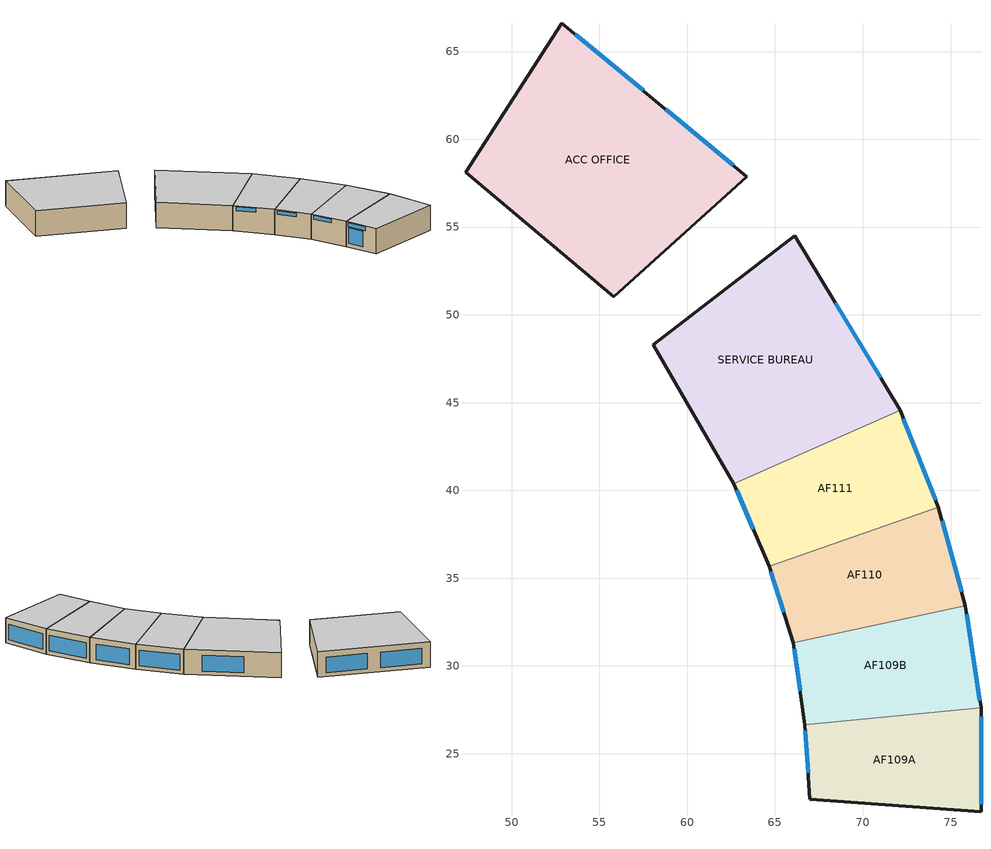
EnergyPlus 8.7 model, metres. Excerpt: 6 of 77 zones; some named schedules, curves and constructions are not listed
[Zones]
ACC OFFICE
 floor adiabatic (SAFAD_ConcreteFloor): 63.39,57.88 55.82,51.03 47.37,58.12 52.86,66.62 z7.63
 wall outside (SAFAD_ConcreteWall): 52.86,66.62 47.37,58.12 55.82,51.03 63.39,57.88 52.86,66.62 z7.63:10.87
 window (SAFAD_Window): 57.48,62.78 53.63,65.98 / 62.62,58.52 58.77,61.71 z8.13:10.13
 ceiling adiabatic (SAFAD_ConcreteRoof): 52.86,66.62 47.37,58.12 55.82,51.03 63.39,57.88 z10.87
SERVICE BUREAU
 floor adiabatic (SAFAD_ConcreteFloor): 66.13,54.52 72.13,44.57 62.65,40.38 58.07,48.29 z7.63
 wall outside (SAFAD_ConcreteWall): 72.13,44.57 66.13,54.52 58.07,48.29 62.65,40.38 z7.63:10.87
 wall adiabatic (SAFAD_PlyboardWall): 62.65,40.38 72.13,44.57 z7.63:10.87
 window (SAFAD_Window): 71.01,46.41 68.43,50.69 z8.13:10.13
 ceiling adiabatic (SAFAD_ConcreteRoof): 58.07,48.29 62.65,40.38 72.13,44.57 66.13,54.52 z10.87
AF111
 floor adiabatic (SAFAD_ConcreteFloor): 72.13,44.57 74.31,39.04 64.67,35.67 62.65,40.38 z7.63
 wall outside (SAFAD_ConcreteWall): 74.31,39.04 72.13,44.57 / 62.65,40.38 64.67,35.67 z7.63:10.87
 wall adiabatic (SAFAD_PlyboardWall): 72.13,44.57 62.65,40.38 / 64.67,35.67 74.31,39.04 z7.63:10.87
 window (SAFAD_Window): 74.16,39.43 72.32,44.08 z8.13:10.13; 62.82,40 63.76,37.79 z10.27:10.77
 ceiling adiabatic (SAFAD_ConcreteRoof): 62.65,40.38 64.67,35.67 74.31,39.04 72.13,44.57 z10.87
AF109B
 floor adiabatic (SAFAD_ConcreteFloor): 75.84,33.44 76.74,27.62 66.7,26.64 66.04,31.32 z7.63
 wall outside (SAFAD_ConcreteWall): 66.04,31.32 66.7,26.64 / 76.74,27.62 75.84,33.44 z7.63:10.87
 wall adiabatic (SAFAD_PlyboardWall): 75.84,33.44 66.04,31.32 / 66.7,26.64 76.74,27.62 z7.63:10.87
 window (SAFAD_Window): 76.68,28.02 75.92,32.96 z8.13:10.13; 66.09,30.98 66.42,28.6 z10.27:10.77
 ceiling adiabatic (SAFAD_ConcreteRoof): 66.04,31.32 66.7,26.64 76.74,27.62 75.84,33.44 z10.87
AF109A
 floor adiabatic (SAFAD_ConcreteFloor): 76.74,27.62 76.74,21.69 66.98,22.39 66.7,26.64 z7.63
 wall outside (SAFAD_ConcreteWall): 66.7,26.64 66.98,22.39 76.74,21.69 76.74,27.62 z7.63:10.87
 wall adiabatic (SAFAD_PlyboardWall): 76.74,27.62 66.7,26.64 z7.63:10.87
 window (SAFAD_Window): 76.74,22.11 76.74,27.11 / 66.73,26.29 66.86,24.29 z8.13:10.13; 66.73,26.3 66.88,23.91 z10.27:10.77
 ceiling adiabatic (SAFAD_ConcreteRoof): 66.7,26.64 66.98,22.39 76.74,21.69 76.74,27.62 z10.87
AF110
 floor adiabatic (SAFAD_ConcreteFloor): 74.31,39.04 75.84,33.44 66.04,31.32 64.67,35.67 z7.63
 wall outside (SAFAD_ConcreteWall): 64.67,35.67 66.04,31.32 / 75.84,33.44 74.31,39.04 z7.63:10.87
 wall adiabatic (SAFAD_PlyboardWall): 74.31,39.04 64.67,35.67 / 66.04,31.32 75.84,33.44 z7.63:10.87
 window (SAFAD_Window): 75.63,34.21 74.52,38.26 z8.13:10.13; 64.76,35.36 65.49,33.07 z10.27:10.77
 ceiling adiabatic (SAFAD_ConcreteRoof): 64.67,35.67 66.04,31.32 75.84,33.44 74.31,39.04 z10.87
[ZoneList]
ZoneWithIdenticalCoolingSetpoints: AF101, AF102, AF103, AF104, AF109A, AF109B, AF110, AF111, AF207, AF208, AF209, AF210, AF211, AF212, AF213, AF214, AF215, AF304, AF306, AF1B12A, AF1B12B, AF1B12C, AF1B12D, AF1B12E, AF1B12F, CB1 CLASSROOM, CB2 CLASSROOM, CB3 CLASSROOM, CB4 CLASSROOM, CLINIC, GUIDANCE CONSELOR, GUIDANCE OFFICE, CREATIVE HUB, SERVICE BUREAU, ACC OFFICE, FINE ARTS DEPARTMENT, FACULTY ROOM_FINE ARTS, FACULTY ROOM_ARCHITECTURE, ARCHITECTURE DEPARTMENT, DEAN SECRETARY OFFICE, SAFAD CONFERENCE ROOM, DEAN OFFICE, AUXILLIARY OFFICES, IPD, VPPF, AF1B05, AF1B04, AF1B03
[ZoneControl:Thermostat]
ZoneCoolingSetpoint: Zone or ZoneList=ZoneWithIdenticalCoolingSetpoints; Control Type Schedule=ACUControlType; Control 1=CoolingSetpoint
[ThermostatSetpoint:SingleCooling]
CoolingSetpoint: Setpoint Temperature Schedule=CoolingSetpointSchedule
[ZoneHVAC:WindowAirConditioner] Maximum Supply Air Flow Rate {m3/s}=0.31; Maximum Outdoor Air Flow Rate {m3/s}=0; Fan Placement=BlowThrough
Name | Availability Schedule | Supply Air Fan | DX Cooling Coil | Supply Air Fan Operating Mode Schedule | Cooling Convergence Tolerance
AF101WindAC1 | AF101LightEquipmentSchedule | AF101WindAC1Fan | AF101WindAC1DXCoil | AF101LightEquipmentSchedule | 0.001
AF101WindAC2 | AF101LightEquipmentSchedule | AF101WindAC2Fan | AF101WindAC2DXCoil | AF101LightEquipmentSchedule | 1
AF102WindAC1 | AF102LightEquipmentSchedule | AF102WindAC1Fan | AF102WindAC1DXCoil | AF102LightEquipmentSchedule | 0.001
AF102WindAC2 | AF102LightEquipmentSchedule | AF102WindAC2Fan | AF102WindAC2DXCoil | AF102LightEquipmentSchedule | 1
AF103WindAC1 | AF103LightEquipmentSchedule | AF103WindAC1Fan | AF103WindAC1DXCoil | AF103LightEquipmentSchedule | 0.001
AF103WindAC2 | AF103LightEquipmentSchedule | AF103WindAC2Fan | AF103WindAC2DXCoil | AF103LightEquipmentSchedule | 1
AF104WindAC1 | AF104LightEquipmentSchedule | AF104WindAC1Fan | AF104WindAC1DXCoil | AF104LightEquipmentSchedule | 0.001
AF104WindAC2 | AF104LightEquipmentSchedule | AF104WindAC2Fan | AF104WindAC2DXCoil | AF104LightEquipmentSchedule | 1
AF109AWindAC1 | AF109ALightEquipmentSchedule | AF109AWindAC1Fan | AF109AWindAC1DXCoil | AF109ALightEquipmentSchedule | 0.001
AF109AWindAC2 | AF109ALightEquipmentSchedule | AF109AWindAC2Fan | AF109AWindAC2DXCoil | AF109ALightEquipmentSchedule | 1
AF109BWindAC1 | AF109BLightEquipmentSchedule | AF109BWindAC1Fan | AF109BWindAC1DXCoil | AF109BLightEquipmentSchedule | 0.001
AF109BWindAC2 | AF109BLightEquipmentSchedule | AF109BWindAC2Fan | AF109BWindAC2DXCoil | AF109BLightEquipmentSchedule | 1
AF110WindAC1 | AF110LightEquipmentSchedule | AF110WindAC1Fan | AF110WindAC1DXCoil | AF110LightEquipmentSchedule | 0.001
AF110WindAC2 | AF110LightEquipmentSchedule | AF110WindAC2Fan | AF110WindAC2DXCoil | AF110LightEquipmentSchedule | 1
AF111WindAC1 | AF111LightEquipmentSchedule | AF111WindAC1Fan | AF111WindAC1DXCoil | AF111LightEquipmentSchedule | 0.001
AF111WindAC2 | AF111LightEquipmentSchedule | AF111WindAC2Fan | AF111WindAC2DXCoil | AF111LightEquipmentSchedule | 1
AF207WindAC1 | AF207LightEquipmentSchedule | AF207WindAC1Fan | AF207WindAC1DXCoil | AF207LightEquipmentSchedule | 0.001
AF207WindAC2 | AF207LightEquipmentSchedule | AF207WindAC2Fan | AF207WindAC2DXCoil | AF207LightEquipmentSchedule | 1
AF208WindAC1 | AF208LightEquipmentSchedule | AF208WindAC1Fan | AF208WindAC1DXCoil | AF208LightEquipmentSchedule | 0.001
AF208WindAC2 | AF208LightEquipmentSchedule | AF208WindAC2Fan | AF208WindAC2DXCoil | AF208LightEquipmentSchedule | 1
AF209WindAC1 | AF209LightEquipmentSchedule | AF209WindAC1Fan | AF209WindAC1DXCoil | AF209LightEquipmentSchedule | 0.001
AF209WindAC2 | AF209LightEquipmentSchedule | AF209WindAC2Fan | AF209WindAC2DXCoil | AF209LightEquipmentSchedule | 1
AF210WindAC1 | AF210LightEquipmentSchedule | AF210WindAC1Fan | AF210WindAC1DXCoil | AF210LightEquipmentSchedule | 0.001
AF210WindAC2 | AF210LightEquipmentSchedule | AF210WindAC2Fan | AF210WindAC2DXCoil | AF210LightEquipmentSchedule | 1
AF211WindAC1 | AF211LightEquipmentSchedule | AF211WindAC1Fan | AF211WindAC1DXCoil | AF211LightEquipmentSchedule | 0.001
AF211WindAC2 | AF211LightEquipmentSchedule | AF211WindAC2Fan | AF211WindAC2DXCoil | AF211LightEquipmentSchedule | 1
AF212WindAC1 | AF212LightEquipmentSchedule | AF212WindAC1Fan | AF212WindAC1DXCoil | AF212LightEquipmentSchedule | 0.001
AF212WindAC2 | AF212LightEquipmentSchedule | AF212WindAC2Fan | AF212WindAC2DXCoil | AF212LightEquipmentSchedule | 1
AF213WindAC1 | AF213LightEquipmentSchedule | AF213WindAC1Fan | AF213WindAC1DXCoil | AF213LightEquipmentSchedule | 0.001
AF213WindAC2 | AF213LightEquipmentSchedule | AF213WindAC2Fan | AF213WindAC2DXCoil | AF213LightEquipmentSchedule | 1
AF214WindAC1 | AF214LightEquipmentSchedule | AF214WindAC1Fan | AF214WindAC1DXCoil | AF214LightEquipmentSchedule | 0.001
AF214WindAC2 | AF214LightEquipmentSchedule | AF214WindAC2Fan | AF214WindAC2DXCoil | AF214LightEquipmentSchedule | 1
AF215WindAC1 | AF215LightEquipmentSchedule | AF215WindAC1Fan | AF215WindAC1DXCoil | AF215LightEquipmentSchedule | 0.001
AF215WindAC2 | AF215LightEquipmentSchedule | AF215WindAC2Fan | AF215WindAC2DXCoil | AF215LightEquipmentSchedule | 1
AF304WindAC1 | AF304LightEquipmentSchedule | AF304WindAC1Fan | AF304WindAC1DXCoil | AF304LightEquipmentSchedule | 0.001
AF304WindAC2 | AF304LightEquipmentSchedule | AF304WindAC2Fan | AF304WindAC2DXCoil | AF304LightEquipmentSchedule | 1
AF306WindAC1 | AF306LightEquipmentSchedule | AF306WindAC1Fan | AF306WindAC1DXCoil | AF306LightEquipmentSchedule | 0.001
AF306WindAC2 | AF306LightEquipmentSchedule | AF306WindAC2Fan | AF306WindAC2DXCoil | AF306LightEquipmentSchedule | 1
AF1B12AWindAC1 | AF1B12aLightEquipmentSchedule | AF1B12AWindAC1Fan | AF1B12AWindAC1DXCoil | AF1B12aLightEquipmentSchedule | 0.001
AF1B12AWindAC2 | AF1B12aLightEquipmentSchedule | AF1B12AWindAC2Fan | AF1B12AWindAC2DXCoil | AF1B12aLightEquipmentSchedule | 1
AF1B12BWindAC1 | AF1B12bLightEquipmentSchedule | AF1B12BWindAC1Fan | AF1B12BWindAC1DXCoil | AF1B12bLightEquipmentSchedule | 0.001
AF1B12BWindAC2 | AF1B12bLightEquipmentSchedule | AF1B12BWindAC2Fan | AF1B12BWindAC2DXCoil | AF1B12bLightEquipmentSchedule | 1
AF1B12CWindAC1 | AF1B12cLightEquipmentSchedule | AF1B12CWindAC1Fan | AF1B12CWindAC1DXCoil | AF1B12cLightEquipmentSchedule | 0.001
AF1B12CWindAC2 | AF1B12cLightEquipmentSchedule | AF1B12CWindAC2Fan | AF1B12CWindAC2DXCoil | AF1B12cLightEquipmentSchedule | 1
AF1B12DWindAC1 | AF1B12dLightEquipmentSchedule | AF1B12DWindAC1Fan | AF1B12DWindAC1DXCoil | AF1B12dLightEquipmentSchedule | 0.001
AF1B12DWindAC2 | AF1B12dLightEquipmentSchedule | AF1B12DWindAC2Fan | AF1B12DWindAC2DXCoil | AF1B12dLightEquipmentSchedule | 1
AF1B12EWindAC1 | AF1B12eLightEquipmentSchedule | AF1B12EWindAC1Fan | AF1B12EWindAC1DXCoil | AF1B12eLightEquipmentSchedule | 0.001
AF1B12EWindAC2 | AF1B12eLightEquipmentSchedule | AF1B12EWindAC2Fan | AF1B12EWindAC2DXCoil | AF1B12eLightEquipmentSchedule | 1
AF1B12FWindAC1 | AF1B12fLightEquipmentSchedule | AF1B12FWindAC1Fan | AF1B12FWindAC1DXCoil | AF1B12fLightEquipmentSchedule | 0.001
AF1B12FWindAC2 | AF1B12fLightEquipmentSchedule | AF1B12FWindAC2Fan | AF1B12FWindAC2DXCoil | AF1B12fLightEquipmentSchedule | 1
AFCB1WindAC1 | AFCB1LightEquipmentSchedule | AFCB1WindAC1Fan | AFCB1WindAC1DXCoil | AFCB1LightEquipmentSchedule | 0.001
AFCB1WindAC2 | AFCB1LightEquipmentSchedule | AFCB1WindAC2Fan | AFCB1WindAC2DXCoil | AFCB1LightEquipmentSchedule | 1
AFCB2WindAC1 | AFCB2LightEquipmentSchedule | AFCB2WindAC1Fan | AFCB2WindAC1DXCoil | AFCB2LightEquipmentSchedule | 0.001
AFCB2WindAC2 | AFCB2LightEquipmentSchedule | AFCB2WindAC2Fan | AFCB2WindAC2DXCoil | AFCB2LightEquipmentSchedule | 1
AFCB3WindAC1 | AFCB3LightEquipmentSchedule | AFCB3WindAC1Fan | AFCB3WindAC1DXCoil | AFCB3LightEquipmentSchedule | 0.001
AFCB3WindAC2 | AFCB3LightEquipmentSchedule | AFCB3WindAC2Fan | AFCB3WindAC2DXCoil | AFCB3LightEquipmentSchedule | 1
AFCB4WindAC1 | AFCB4LightEquipmentSchedule | AFCB4WindAC1Fan | AFCB4WindAC1DXCoil | AFCB4LightEquipmentSchedule | 0.001
AFCB4WindAC2 | AFCB4LightEquipmentSchedule | AFCB4WindAC2Fan | AFCB4WindAC2DXCoil | AFCB4LightEquipmentSchedule | 1
ClinicWindAC1 | SAFADOffices_Schedule | ClinicWindAC1Fan | ClinicWindAC1DXCoil | SAFADOffices_Schedule | 0.001
CounselorWindAC1 | SAFADOffices_Schedule | CounselorWindAC1Fan | CounselorWindAC1DXCoil | SAFADOffices_Schedule | 0.001
GuidanceOfficeWindAC1 | SAFADOffices_Schedule | GuidanceOfficeWindAC1Fan | GuidanceOfficeWindAC1DXCoil | SAFADOffices_Schedule | 0.001
CreativeHubWindAC1 | SAFADOffices_Schedule | CreativeHubWindAC1Fan | CreativeHubWindAC1DXCoil | SAFADOffices_Schedule | 0.001
CreativeHubOfficeWindAC1 | SAFADOffices_Schedule | CreativeHubOfficeWindAC1Fan | CreativeHubOfficeWindAC1DXCoil | SAFADOffices_Schedule | 1
DiscussionRoomWindAC1 | SAFADOffices_Schedule | DiscussionRoomWindAC1Fan | DiscussionRoomWindAC1DXCoil | SAFADOffices_Schedule | 1
ServiceBureauWindAC1 | SAFADOffices_Schedule | ServiceBureauWindAC1Fan | ServiceBureauWindAC1DXCoil | SAFADOffices_Schedule | 0.001
ServiceBureauWindAC2 | SAFADOffices_Schedule | ServiceBureauWindAC2Fan | ServiceBureauWindAC2DXCoil | SAFADOffices_Schedule | 1
ServiceBureauWindAC3 | SAFADOffices_Schedule | ServiceBureauWindAC3Fan | ServiceBureauWindAC3DXCoil | SAFADOffices_Schedule | 1
ServiceBureauWindAC4 | SAFADOffices_Schedule | ServiceBureauWindAC4Fan | ServiceBureauWindAC4DXCoil | SAFADOffices_Schedule | 1
ACCWindAC1 | SAFADOffices_Schedule | ACCWindAC1Fan | ACCWindAC1DXCoil | SAFADOffices_Schedule | 0.001
ACCWindAC2 | SAFADOffices_Schedule | ACCWindAC2Fan | ACCWindAC2DXCoil | SAFADOffices_Schedule | 1
FineArtsDeptWindAC1 | SAFADOffices_Schedule | FineArtsDeptWindAC1Fan | FineArtsDeptWindAC1DXCoil | SAFADOffices_Schedule | 0.001
FineArtsDeptWindAC2 | SAFADOffices_Schedule | FineArtsDeptWindAC2Fan | FineArtsDeptWindAC2DXCoil | SAFADOffices_Schedule | 1
FineArtsFacultyWindAC1 | SAFADOffices_Schedule | FineArtsFacultyWindAC1Fan | FineArtsFacultyWindAC1DXCoil | SAFADOffices_Schedule | 0.001
FineArtsFacultyWindAC2 | SAFADOffices_Schedule | FineArtsFacultyWindAC2Fan | FineArtsFacultyWindAC2DXCoil | SAFADOffices_Schedule | 1
ArchiFacultyWindAC1 | SAFADOffices_Schedule | ArchiFacultyWindAC1Fan | ArchiFacultyWindAC1DXCoil | SAFADOffices_Schedule | 0.001
ArchiFacultyWindAC2 | SAFADOffices_Schedule | ArchiFacultyWindAC2Fan | ArchiFacultyWindAC2DXCoil | SAFADOffices_Schedule | 1
ArchiFacultyWindAC3 | SAFADOffices_Schedule | ArchiFacultyWindAC3Fan | ArchiFacultyWindAC3DXCoil | SAFADOffices_Schedule | 1
ArchiDeptWindAC1 | SAFADOffices_Schedule | ArchiDeptWindAC1Fan | ArchiDeptWindAC1DXCoil | SAFADOffices_Schedule | 0.001
ArchiDeptWindAC2 | SAFADOffices_Schedule | ArchiDeptWindAC2Fan | ArchiDeptWindAC2DXCoil | SAFADOffices_Schedule | 1
DeanSecWindAC1 | SAFADOffices_Schedule | DeanSecWindAC1Fan | DeanSecWindAC1DXCoil | SAFADOffices_Schedule | 0.001
SAFADConfWindAC1 | SAFADOffices_Schedule | SAFADConfWindAC1Fan | SAFADConfWindAC1DXCoil | SAFADOffices_Schedule | 0.001
DeanOfficeWindAC1 | SAFADOffices_Schedule | DeanOfficeWindAC1Fan | DeanOfficeWindAC1DXCoil | SAFADOffices_Schedule | 0.001
AuxOfficesWindAC1 | SAFADOffices_Schedule | AuxOfficesWindAC1Fan | AuxOfficesWindAC1DXCoil | SAFADOffices_Schedule | 0.001
AuxOfficesWindAC2 | SAFADOffices_Schedule | AuxOfficesWindAC2Fan | AuxOfficesWindAC2DXCoil | SAFADOffices_Schedule | 1
AuxOfficesWindAC3 | SAFADOffices_Schedule | AuxOfficesWindAC3Fan | AuxOfficesWindAC3DXCoil | SAFADOffices_Schedule | 1
IPDWindAC1 | SAFADOffices_Schedule | IPDWindAC1Fan | IPDWindAC1DXCoil | SAFADOffices_Schedule | 0.001
IPDWindAC2 | SAFADOffices_Schedule | IPDWindAC2Fan | IPDWindAC2DXCoil | SAFADOffices_Schedule | 1
VPPFWindAC1 | SAFADOffices_Schedule | VPPFWindAC1Fan | VPPFWindAC1DXCoil | SAFADOffices_Schedule | 0.001
FilmRoomWindAC | EverydayON | FilmRoomWindACFan | FilmRoomWindACDXCoil | EverydayON | 0.001
ServerRoomWindAC | EverydayON | ServerRoomWindACFan | ServerRoomWindACDXCoil | EverydayON | 0.001
LockedRoomWindAC | EverydayON | LockedRoomWindACFan | LockedRoomWindACDXCoil | EverydayON | 0.001
[Fan:OnOff] Pressure Rise {Pa}=75; Maximum Flow Rate {m3/s}=0.31; Motor Efficiency=0.9; Motor In Airstream Fraction=1
Name | Availability Schedule | Fan Total Efficiency
AF101WindAC1Fan; AF101WindAC2Fan | AF101LightEquipmentSchedule | 0.5
AF102WindAC1Fan; AF102WindAC2Fan | AF102LightEquipmentSchedule | 0.5
AF103WindAC1Fan; AF103WindAC2Fan | AF103LightEquipmentSchedule | 0.6
AF104WindAC1Fan; AF104WindAC2Fan | AF104LightEquipmentSchedule | 0.6
AF109AWindAC1Fan; AF109AWindAC2Fan | AF109ALightEquipmentSchedule | 0.6
AF109BWindAC1Fan; AF109BWindAC2Fan | AF109BLightEquipmentSchedule | 0.6
AF110WindAC1Fan; AF110WindAC2Fan | AF110LightEquipmentSchedule | 0.5
AF111WindAC1Fan; AF111WindAC2Fan | AF111LightEquipmentSchedule | 0.5
AF207WindAC1Fan; AF207WindAC2Fan | AF207LightEquipmentSchedule | 0.5
AF208WindAC1Fan; AF208WindAC2Fan | AF208LightEquipmentSchedule | 0.5
AF209WindAC1Fan; AF209WindAC2Fan | AF209LightEquipmentSchedule | 0.5
AF210WindAC1Fan; AF210WindAC2Fan | AF210LightEquipmentSchedule | 0.5
AF211WindAC1Fan; AF211WindAC2Fan | AF211LightEquipmentSchedule | 0.5
AF212WindAC1Fan; AF212WindAC2Fan | AF212LightEquipmentSchedule | 0.5
AF213WindAC1Fan; AF213WindAC2Fan | AF213LightEquipmentSchedule | 0.5
AF214WindAC1Fan; AF214WindAC2Fan | AF214LightEquipmentSchedule | 0.5
AF215WindAC1Fan; AF215WindAC2Fan | AF215LightEquipmentSchedule | 0.5
AF304WindAC1Fan; AF304WindAC2Fan | AF304LightEquipmentSchedule | 0.5
AF306WindAC1Fan; AF306WindAC2Fan | AF306LightEquipmentSchedule | 0.5
AF1B12AWindAC1Fan; AF1B12AWindAC2Fan | AF1B12aLightEquipmentSchedule | 0.5
AF1B12BWindAC1Fan; AF1B12BWindAC2Fan | AF1B12bLightEquipmentSchedule | 0.5
AF1B12CWindAC1Fan; AF1B12CWindAC2Fan | AF1B12cLightEquipmentSchedule | 0.5
AF1B12DWindAC1Fan; AF1B12DWindAC2Fan | AF1B12dLightEquipmentSchedule | 0.5
AF1B12EWindAC1Fan; AF1B12EWindAC2Fan | AF1B12eLightEquipmentSchedule | 0.5
AF1B12FWindAC1Fan; AF1B12FWindAC2Fan | AF1B12fLightEquipmentSchedule | 0.5
AFCB1WindAC1Fan; AFCB1WindAC2Fan | AFCB1LightEquipmentSchedule | 0.5
AFCB2WindAC1Fan; AFCB2WindAC2Fan | AFCB2LightEquipmentSchedule | 0.5
AFCB3WindAC1Fan; AFCB3WindAC2Fan | AFCB3LightEquipmentSchedule | 0.5
AFCB4WindAC1Fan; AFCB4WindAC2Fan | AFCB4LightEquipmentSchedule | 0.5
ClinicWindAC1Fan; CounselorWindAC1Fan; GuidanceOfficeWindAC1Fan; CreativeHubWindAC1Fan; CreativeHubOfficeWindAC1Fan; DiscussionRoomWindAC1Fan; ServiceBureauWindAC1Fan; ServiceBureauWindAC2Fan; ServiceBureauWindAC3Fan; ServiceBureauWindAC4Fan; ACCWindAC1Fan; ACCWindAC2Fan; FineArtsDeptWindAC1Fan; FineArtsDeptWindAC2Fan; FineArtsFacultyWindAC1Fan; FineArtsFacultyWindAC2Fan; ArchiFacultyWindAC1Fan; ArchiFacultyWindAC2Fan; ArchiFacultyWindAC3Fan; ArchiDeptWindAC1Fan; ArchiDeptWindAC2Fan; DeanSecWindAC1Fan; SAFADConfWindAC1Fan; DeanOfficeWindAC1Fan; AuxOfficesWindAC1Fan; AuxOfficesWindAC2Fan; AuxOfficesWindAC3Fan; IPDWindAC1Fan; IPDWindAC2Fan; VPPFWindAC1Fan | SAFADOffices_Schedule | 0.5
FilmRoomWindACFan; ServerRoomWindACFan; LockedRoomWindACFan | EverydayON | 0.5
[Coil:Cooling:DX:SingleSpeed] Gross Rated Total Cooling Capacity {W}=6476; Gross Rated Sensible Heat Ratio=0.75; Gross Rated Cooling COP {W/W}=3; Rated Air Flow Rate {m3/s}=0.31; Rated Evaporator Fan Power Per Volume Flow Rate {W/(m3/s)}=214; Total Cooling Capacity Function of Temperature Curve=WindACCoolCapFT; Total Cooling Capacity Function of Flow Fraction Curve=WindACCoolCapFFF; Energy Input Ratio Function of Temperature Curve=WindACEIRFT; Energy Input Ratio Function of Flow Fraction Curve=WindACEIRFFF; Part Load Fraction Correlation Curve=WindACPLFFPLR
Name | Availability Schedule
AF101WindAC1DXCoil; AF101WindAC2DXCoil | AF101LightEquipmentSchedule
AF102WindAC1DXCoil; AF102WindAC2DXCoil | AF102LightEquipmentSchedule
AF103WindAC1DXCoil; AF103WindAC2DXCoil | AF103LightEquipmentSchedule
AF104WindAC1DXCoil; AF104WindAC2DXCoil | AF104LightEquipmentSchedule
AF109AWindAC1DXCoil; AF109AWindAC2DXCoil | AF109ALightEquipmentSchedule
AF109BWindAC1DXCoil; AF109BWindAC2DXCoil | AF109BLightEquipmentSchedule
AF110WindAC1DXCoil; AF110WindAC2DXCoil | AF110LightEquipmentSchedule
AF111WindAC1DXCoil; AF111WindAC2DXCoil | AF111LightEquipmentSchedule
AF207WindAC1DXCoil; AF207WindAC2DXCoil | AF207LightEquipmentSchedule
AF208WindAC1DXCoil; AF208WindAC2DXCoil | AF208LightEquipmentSchedule
AF209WindAC1DXCoil; AF209WindAC2DXCoil | AF209LightEquipmentSchedule
AF210WindAC1DXCoil; AF210WindAC2DXCoil | AF210LightEquipmentSchedule
AF211WindAC1DXCoil; AF211WindAC2DXCoil | AF211LightEquipmentSchedule
AF212WindAC1DXCoil; AF212WindAC2DXCoil | AF212LightEquipmentSchedule
AF213WindAC1DXCoil; AF213WindAC2DXCoil | AF213LightEquipmentSchedule
AF214WindAC1DXCoil; AF214WindAC2DXCoil | AF214LightEquipmentSchedule
AF215WindAC1DXCoil; AF215WindAC2DXCoil | AF215LightEquipmentSchedule
AF304WindAC1DXCoil; AF304WindAC2DXCoil | AF304LightEquipmentSchedule
AF306WindAC1DXCoil; AF306WindAC2DXCoil | AF306LightEquipmentSchedule
AF1B12AWindAC1DXCoil; AF1B12AWindAC2DXCoil | AF1B12aLightEquipmentSchedule
AF1B12BWindAC1DXCoil; AF1B12BWindAC2DXCoil | AF1B12bLightEquipmentSchedule
AF1B12CWindAC1DXCoil; AF1B12CWindAC2DXCoil | AF1B12cLightEquipmentSchedule
AF1B12DWindAC1DXCoil; AF1B12DWindAC2DXCoil | AF1B12dLightEquipmentSchedule
AF1B12EWindAC1DXCoil; AF1B12EWindAC2DXCoil | AF1B12eLightEquipmentSchedule
AF1B12FWindAC1DXCoil; AF1B12FWindAC2DXCoil | AF1B12fLightEquipmentSchedule
AFCB1WindAC1DXCoil; AFCB1WindAC2DXCoil | AFCB1LightEquipmentSchedule
AFCB2WindAC1DXCoil; AFCB2WindAC2DXCoil | AFCB2LightEquipmentSchedule
AFCB3WindAC1DXCoil; AFCB3WindAC2DXCoil | AFCB3LightEquipmentSchedule
AFCB4WindAC1DXCoil; AFCB4WindAC2DXCoil | AFCB4LightEquipmentSchedule
ClinicWindAC1DXCoil; CounselorWindAC1DXCoil; GuidanceOfficeWindAC1DXCoil; CreativeHubWindAC1DXCoil; CreativeHubOfficeWindAC1DXCoil; DiscussionRoomWindAC1DXCoil; ServiceBureauWindAC1DXCoil; ServiceBureauWindAC2DXCoil; ServiceBureauWindAC3DXCoil; ServiceBureauWindAC4DXCoil; ACCWindAC1DXCoil; ACCWindAC2DXCoil; FineArtsDeptWindAC1DXCoil; FineArtsDeptWindAC2DXCoil; FineArtsFacultyWindAC1DXCoil; FineArtsFacultyWindAC2DXCoil; ArchiFacultyWindAC1DXCoil; ArchiFacultyWindAC2DXCoil; ArchiFacultyWindAC3DXCoil; ArchiDeptWindAC1DXCoil; ArchiDeptWindAC2DXCoil; DeanSecWindAC1DXCoil; SAFADConfWindAC1DXCoil; DeanOfficeWindAC1DXCoil; AuxOfficesWindAC1DXCoil; AuxOfficesWindAC2DXCoil; AuxOfficesWindAC3DXCoil; IPDWindAC1DXCoil; IPDWindAC2DXCoil; VPPFWindAC1DXCoil | SAFADOffices_Schedule
FilmRoomWindACDXCoil; ServerRoomWindACDXCoil; LockedRoomWindACDXCoil | EverydayON
[Schedule:Compact]
AF101ACUSchedule: Through: 12/31, For: Monday, Until: 10:30, 0, Until: 14:30, 1, Until: 16:00, 0, Until: 18:30, 1, Until: 24:00, 0, For: Wednesday, Until: 10:30, 0, Until: 14:30, 1, Until: 16:00, 0, Until: 18:30, 1, Until: 24:00, 0, For: Friday, Until: 10:30, 0, Until: 14:30, 1, Until: 16:00, 0, Until: 18:30, 1, Until: 24:00, 0, For: Tuesday, Until: 07:30, 0, Until: 10:00, 1, Until: 10:30, 0, Until: 20:00, 1, Until: 24:00, 0, For: Thursday, Until: 07:30, 0, Until: 10:00, 1, Until: 10:30, 0, Until: 20:00, 1, Until: 24:00, 0, For: Saturday, Until: 08:00, 0, Until: 11:00, 1, Until: 11:30, 0, Until: 17:30, 1, Until: 18:00, 0, Until: 21:00, 1, Until: 24:00, 0, For: Sunday, Until: 24:00, 0
ACUControlType: Through: 12/31, For: AllDays, Until: 24:00, 2
CoolingSetpointSchedule: Through: 12/31, For: Monday, Until: 07:00, 19, Until: 08:00, 15, Until: 09:00, 31, Until: 10:00, 29, Until: 11:00, 29, Until: 12:00, 27, Until: 13:00, 26, Until: 14:00, 23, Until: 15:00, 21, Until: 16:00, 21, Until: 17:00, 21, Until: 18:00, 15, Until: 19:00, 15, Until: 20:00, 15, Until: 21:00, 15, Until: 24:00, 15, For: Tuesday, Until: 07:00, 19, Until: 08:00, 15, Until: 09:00, 27, Until: 10:00, 27, Until: 11:00, 27, Until: 12:00, 25, Until: 13:00, 25, Until: 14:00, 25, Until: 15:00, 27, Until: 16:00, 27, Until: 17:00, 28, Until: 18:00, 17, Until: 19:00, 21, Until: 20:00, 25, Until: 21:00, 15, Until: 24:00, 19, For: Wednesday, Until: 07:00, 19, Until: 08:00, 15, Until: 09:00, 29, Until: 10:00, 28, Until: 11:00, 27, Until: 12:00, 25, Until: 13:00, 24, Until: 14:00, 23, Until: 15:00, 23, Until: 16:00, 25, Until: 17:00, 28, Until: 18:00, 15, Until: 19:00, 15, Until: 20:00, 15, Until: 21:00, 15, Until: 24:00, 15, For: Thursday, Until: 07:00, 17, Until: 08:00, 15, Until: 09:00, 25, Until: 10:00, 25, Until: 11:00, 23, Until: 12:00, 21, Until: 13:00, 19, Until: 14:00, 19, Until: 15:00, 23, Until: 16:00, 23, Until: 17:00, 23, Until: 18:00, 15, Until: 19:00, 15, Until: 20:00, 15, Until: 21:00, 15, Until: 24:00, 17, For: Friday, Until: 07:00, 15, Until: 08:00, 15, Until: 09:00, 27, Until: 10:00, 23, Until: 11:00, 23, Until: 12:00, 23, Until: 13:00, 22, Until: 14:00, 22, Until: 15:00, 25, Until: 16:00, 26, Until: 17:00, 25, Until: 18:00, 15, Until: 19:00, 15, Until: 20:00, 15, Until: 24:00, 15, For: Saturday, Until: 08:00, 15, Until: 09:00, 30, Until: 10:00, 30, Until: 11:00, 30, Until: 12:00, 30, Until: 17:00, 27, Until: 18:00, 25, Until: 19:00, 21, Until: 20:00, 25, Until: 21:00, 25, Until: 22:00, 17, Until: 24:00, 15, For: Sunday, Until: 24:00, 15
AF102ACUSchedule: Through: 12/31, For: Monday, Until: 11:30, 0, Until: 18:30, 1, Until: 24:00, 0, For: Wednesday, Until: 11:30, 0, Until: 18:30, 1, Until: 24:00, 0, For: Friday, Until: 11:30, 0, Until: 18:30, 1, Until: 24:00, 0, For: Tuesday, Until: 07:30, 0, Until: 10:30, 1, Until: 12:00, 0, Until: 18:00, 1, Until: 24:00, 0, For: Thursday, Until: 07:30, 0, Until: 10:30, 1, Until: 12:00, 0, Until: 18:00, 1, Until: 24:00, 0, For: Sunday, Until: 24:00, 0
AF103ACUSchedule: Through: 12/31, For: Monday, Until: 07:30, 0, Until: 09:30, 1, Until: 10:30, 0, Until: 11:30, 1, Until: 12:30, 0, Until: 15:30, 1, Until: 17:30, 0, Until: 19:30, 1, Until: 24:00, 0, For: Wednesday, Until: 07:30, 0, Until: 09:30, 1, Until: 10:30, 0, Until: 11:30, 1, Until: 12:30, 0, Until: 13:30, 1, Until: 24:00, 0, For: Friday, Until: 07:30, 0, Until: 09:30, 1, Until: 10:30, 0, Until: 11:30, 1, Until: 12:30, 0, Until: 13:30, 1, Until: 24:00, 0, For: Tuesday, Until: 07:30, 0, Until: 10:30, 1, Until: 15:00, 0, Until: 16:30, 1, Until: 24:00, 0, For: Thursday, Until: 07:30, 0, Until: 10:30, 1, Until: 15:00, 0, Until: 16:30, 1, Until: 24:00, 0, For: Saturday, Until: 09:00, 0, Until: 12:00, 1, Until: 13:30, 0, Until: 16:30, 1, Until: 17:00, 0, Until: 20:00, 1, Until: 24:00, 0, For: Sunday, Until: 24:00, 0
AF104ACUSchedule: Through: 12/31, For: Monday, Until: 07:30, 0, Until: 09:30, 1, Until: 24:00, 0, For: Wednesday, Until: 07:30, 0, Until: 09:30, 1, Until: 24:00, 0, For: Friday, Until: 07:30, 0, Until: 12:30, 1, Until: 24:00, 0, For: Tuesday, Until: 12:30, 0, Until: 15:30, 1, Until: 16:00, 0, Until: 19:00, 1, Until: 24:00, 0, For: Thursday, Until: 07:30, 0, Until: 11:30, 1, Until: 12:30, 0, Until: 16:30, 1, Until: 24:00, 0, For: Saturday, Until: 15:30, 0, Until: 18:30, 1, Until: 24:00, 0, For: Sunday, Until: 24:00, 0
AF109BACUSchedule: Through: 12/31, For: Monday, Until: 08:00, 0, Until: 13:00, 1, Until: 24:00, 0, For: Tuesday, Until: 15:00, 0, Until: 20:00, 1, Until: 24:00, 0, For: Wednesday, Until: 08:00, 0, Until: 13:00, 1, Until: 24:00, 0, For: Thursday, Until: 15:00, 0, Until: 20:00, 1, Until: 24:00, 0, For: Friday, Until: 24:00, 0, For: Saturday, Until: 24:00, 0, For: Sunday, Until: 24:00, 0
AF110ACUSchedule: Through: 12/31, For: Monday, Until: 08:00, 0, Until: 10:30, 1, Until: 24:00, 0, For: Tuesday, Until: 13:30, 0, Until: 20:00, 1, Until: 24:00, 0, For: Wednesday, Until: 08:00, 0, Until: 10:30, 1, Until: 14:30, 0, Until: 16:30, 1, Until: 24:00, 0, For: Thursday, Until: 09:00, 0, Until: 10:30, 1, Until: 15:00, 0, Until: 20:00, 1, Until: 24:00, 0, For: Friday, Until: 07:30, 0, Until: 12:30, 1, Until: 14:30, 0, Until: 16:00, 1, Until: 24:00, 0, For: Saturday, Until: 09:30, 0, Until: 11:00, 1, Until: 24:00, 0, For: Sunday, Until: 24:00, 0
AF111ACUSchedule: Through: 12/31, For: Monday, Until: 10:30, 0, Until: 13:00, 1, Until: 24:00, 0, For: Tuesday, Until: 09:30, 0, Until: 11:30, 1, Until: 13:30, 0, Until: 20:00, 1, Until: 24:00, 0, For: Wednesday, Until: 10:30, 0, Until: 13:00, 1, Until: 24:00, 0, For: Thursday, Until: 08:30, 0, Until: 10:00, 1, Until: 15:00, 0, Until: 20:00, 1, Until: 24:00, 0, For: Friday, Until: 08:30, 0, Until: 13:30, 1, Until: 24:00, 0, For: Saturday, Until: 24:00, 0, For: Sunday, Until: 24:00, 0
AF101LightEquipmentSchedule: Through: 12/31, For: Monday Wednesday Friday, Until: 10:30, 0, Until: 18:30, 1, Until: 24:00, 0, For: Tuesday Thursday, Until: 07:30, 0, Until: 20:00, 1, Until: 24:00, 0, For: Saturday, Until: 08:00, 0, Until: 21:00, 1, Until: 24:00, 0, For: Sunday, Until: 24:00, 0
AF102LightEquipmentSchedule: Through: 12/31, For: Monday Wednesday Friday, Until: 11:30, 0, Until: 18:30, 1, Until: 24:00, 0, For: Tuesday Thursday, Until: 07:30, 0, Until: 18:00, 1, Until: 24:00, 0, For: Saturday, Until: 08:00, 0, Until: 14:30, 1, Until: 24:00, 0, For: Sunday, Until: 24:00, 0
AF103LightEquipmentSchedule: Through: 12/31, For: Monday, Until: 07:30, 0, Until: 19:30, 1, Until: 24:00, 0, For: Tuesday Thursday, Until: 07:30, 0, Until: 16:30, 1, Until: 24:00, 0, For: Wednesday Friday, Until: 07:30, 0, Until: 13:30, 1, Until: 24:00, 0, For: Saturday, Until: 09:00, 0, Until: 20:00, 1, Until: 24:00, 0, For: Sunday, Until: 24:00
AF104LightEquipmentSchedule: Through: 12/31, For: Monday Wednesday, Until: 07:30, 0, Until: 09:30, 1, Until: 24:00, 0, For: Tuesday, Until: 12:30, 0, Until: 19:00, 1, Until: 24:00, 0, For: Thursday, Until: 07:30, 0, Until: 16:30, 1, Until: 24:00, 0, For: Friday, Until: 07:30, 0, Until: 12:30, 1, Until: 24:00, 0, For: Saturday, Until: 15:30, 0, Until: 18:30, 1, Until: 24:00, 0, For: Sunday, Until: 24:00, 0
AF109ALightEquipmentSchedule: Through: 12/31, For: Monday, Until: 07:30, 0, Until: 12:30, 1, Until: 24:00, 0, For: Friday, Until: 12:30, 0, Until: 20:30, 1, Until: 24:00, 0, For: Tuesday Wednesday Thursday Saturday Sunday, Until: 24:00, 0
AF109BLightEquipmentSchedule: Through: 12/31, For: Monday Wednesday, Until: 08:00, 0, Until: 13:00, 1, Until: 24:00, 0, For: Tuesday Thursday, Until: 14:00, 0, Until: 20:00, 1, Until: 24:00, 0, For: Friday Saturday Sunday, Until: 24:00, 0
AF110LightEquipmentSchedule: Through: 12/31, For: Monday, Until: 08:00, 0, Until: 10:30, 1, Until: 24:00, 0, For: Tuesday, Until: 13:30, 0, Until: 20:00, 1, Until: 24:00, 0, For: Wednesday, Until: 08:00, 0, Until: 16:30, 1, Until: 24:00, 0, For: Thursday, Until: 08:00, 0, Until: 09:00, 1, Until: 24:00, 0, For: Friday, Until: 07:30, 0, Until: 16:00, 1, Until: 24:00, 0, For: Saturday, Until: 09:30, 0, Until: 11:00, 1, Until: 24:00, 0, For: Sunday, Until: 24:00, 0
AF111LightEquipmentSchedule: Through: 12/31, For: Monday, Until: 10:30, 0, Until: 13:00, 1, Until: 24:00, 0, For: Tuesday, Until: 09:30, 0, Until: 20:00, 1, Until: 24:00, 0, For: Wednesday, Until: 10:30, 0, Until: 13:00, 1, Until: 24:00, 0, For: Thursday, Until: 08:30, 0, Until: 08:00, 1, Until: 24:00, 0, For: Friday, Until: 08:30, 0, Until: 13:30, 1, Until: 24:00, 0, For: Saturday Sunday, Until: 24:00, 0
AF207LightEquipmentSchedule: Through: 12/31, For: Tuesday, Until: 08:30, 0, Until: 17:30, 1, Until: 24:00, 0, For: Wednesday, Until: 09:30, 0, Until: 12:30, 1, Until: 24:00, 0, For: Friday, Until: 08:30, 0, Until: 15:30, 1, Until: 24:00, 0, For: Saturday, Until: 08:30, 0, Until: 11:30, 1, Until: 24:00, 0, For: Monday Thursday Sunday, Until: 24:00, 0
AF208LightEquipmentSchedule: Through: 12/31, For: Monday Wednesday, Until: 10:30, 0, Until: 17:30, 1, Until: 24:00, 0, For: Tuesday Thursday, Until: 07:30, 0, Until: 15:00, 1, Until: 24:00, 0, For: Friday, Until: 08:30, 0, Until: 17:30, 1, Until: 24:00, 0, For: Saturday, Until: 08:30, 0, Until: 21:00, 1, Until: 24:00, 0, For: Sunday, Until: 24:00, 0
AF209LightEquipmentSchedule: Through: 12/31, For: Monday Wednesday, Until: 08:30, 0, Until: 19:00, 1, Until: 24:00, 0, For: Tuesday Thursday, Until: 07:30, 0, Until: 18:00, 1, Until: 24:00, 0, For: Friday, Until: 09:30, 0, Until: 18:30, 1, Until: 24:00, 0, For: Saturday, Until: 08:00, 0, Until: 21:00, 1, Until: 24:00, 0, For: Sunday, Until: 24:00, 0
AF210LightEquipmentSchedule: Through: 12/31, For: Monday, Until: 07:30, 0, Until: 17:30, 1, Until: 24:00, 0, For: Tuesday, Until: 13:00, 0, Until: 17:30, 1, Until: 24:00, 0, For: Wednesday, Until: 07:30, 0, Until: 17:30, 1, Until: 24:00, 0, For: Thursday, Until: 13:00, 0, Until: 16:30, 1, Until: 24:00, 0, For: Friday, Until: 07:30, 0, Until: 16:30, 1, Until: 24:00, 0, For: Saturday, Until: 08:30, 0, Until: 16:30, 1, Until: 24:00, 0, For: Sunday, Until: 24:00, 0
AF211LightEquipmentSchedule: Through: 12/31, For: Monday Wednesday, Until: 09:00, 0, Until: 19:00, 1, Until: 24:00, 0, For: Tuesday Thursday, Until: 09:00, 0, Until: 16:30, 1, Until: 24:00, 0, For: Friday, Until: 13:00, 0, Until: 15:00, 1, Until: 24:00, 0, For: Saturday, Until: 09:30, 0, Until: 12:00, 1, Until: 24:00, 0, For: Sunday, Until: 24:00, 0
AF212LightEquipmentSchedule: Through: 12/31, For: Monday Wednesday Friday, Until: 12:30, 0, Until: 13:30, 1, Until: 24:00, 0, For: Tuesday Thursday, Until: 13:30, 0, Until: 15:00, 1, Until: 24:00, 0, For: Saturday Sunday, Until: 24:00, 0
AF213LightEquipmentSchedule; AF213ACUSchedule: Through: 12/31, For: Wednesday, Until: 13:30, 0, Until: 15:30, 1, Until: 24:00, 0, For: Monday Tuesday Thursday Friday Saturday Sunday, Until: 24:00, 0
AF214LightEquipmentSchedule: Through: 12/31, For: Monday Wednesday Friday, Until: 08:30, 0, Until: 17:30, 1, Until: 24:00, 0, For: Tuesday, Until: 12:30, 0, Until: 17:30, 1, Until: 24:00, 0, For: Thursday Saturday Sunday, Until: 24:00, 0
AF215LightEquipmentSchedule: Through: 12/31, For: Saturday, Until: 08:30, 0, Until: 11:30, 1, Until: 24:00, 0, For: Monday Tuesday Wednesday Thursday Friday Sunday, Until: 24:00, 0
AF304LightEquipmentSchedule: Through: 12/31, For: Monday Wednesday, Until: 13:30, 0, Until: 17:30, 1, Until: 24:00, 0, For: Tuesday, Until: 08:30, 0, Until: 17:30, 1, Until: 24:00, 0, For: Thursday, Until: 08:30, 0, Until: 16:30, 1, Until: 24:00, 0, For: Friday, Until: 13:30, 0, Until: 16:30, 1, Until: 24:00, 0, For: Saturday, Until: 08:00, 0, Until: 12:00, 1, Until: 24:00, 0, For: Sunday, Until: 24:00, 0
AF305LightEquipmentSchedule: Through: 12/31, For: Monday Wednesday, Until: 16:30, 0, Until: 20:30, 1, Until: 24:00, 0, For: Tuesday Thursday, Until: 08:00, 0, Until: 18:30, 1, Until: 24:00, 0, For: Friday Saturday, Until: 09:00, 0, Until: 11:30, 1, Until: 24:00, 0, For: Sunday, Until: 24:00, 0
AF306LightEquipmentSchedule: Through: 12/31, For: Monday Wednesday Friday Sunday, Until: 24:00, 0, For: Tuesday, Until: 08:00, 0, Until: 17:00, 1, Until: 24:00, 0, For: Thursday, Until: 13:30, 0, Until: 17:00, 1, Until: 24:00, 0, For: Saturday, Until: 08:00, 0, Until: 18:30, 1, Until: 24:00, 0
AF307LightEquipmentSchedule: Through: 12/31, For: Monday Tuesday Wednesday Friday, Until: 08:30, 0, Until: 16:30, 1, Until: 24:00, 0, For: Thursday, Until: 08:30, 0, Until: 13:30, 1, Until: 24:00, 0, For: Saturday Sunday, Until: 24:00, 0
AF308LightEquipmentSchedule: Through: 12/31, For: Weekdays, Until: 08:30, 0, Until: 16:30, 1, Until: 24:00, 0, For: Saturday, Until: 08:30, 0, Until: 15:30, 1, Until: 24:00, 0, For: Sunday, Until: 24:00, 0
AF1B03LightEquipmentSchedule: Through: 12/31, For: Monday Wednesday Friday, Until: 13:30, 0, Until: 17:30, 1, Until: 24:00, 0, For: Tuesday Thursday Saturday Sunday, Until: 24:00, 0
AF1B04LightEquipmentSchedule: Through: 12/31, For: Monday, Until: 08:30, 0, Until: 17:30, 1, Until: 24:00, 0, For: Tuesday Thursday Friday, Until: 08:30, 0, Until: 12:30, 1, Until: 24:00, 0, For: Wednesday Saturday Sunday, Until: 24:00, 0
AF2B06LightEquipmentSchedule: Through: 12/31, For: Monday Wednesday Friday, Until: 11:30, 0, Until: 14:30, 1, Until: 24:00, 0, For: Tuesday Thursday, Until: 09:00, 0, Until: 10:30, 1, Until: 24:00, 0, For: Saturday, Until: 09:30, 0, Until: 16:30, 1, Until: 24:00, 0, For: Sunday, Until: 24:00, 0
AF2B07aLightEquipmentSchedule: Through: 12/31, For: Monday Wednesday, Until: 08:30, 0, Until: 16:30, 1, Until: 24:00, 0, For: Tuesday Thursday, Until: 08:00, 0, Until: 19:30, 1, Until: 24:00, 0, For: Friday, Until: 13:30, 0, Until: 14:30, 1, Until: 24:00, 0, For: Weekends, Until: 24:00, 0
AF2B07bLightEquipmentSchedule: Through: 12/31, For: Monday Wednesday, Until: 08:30, 0, Until: 16:30, 1, Until: 24:00, 0, For: Tuesday Thursday, Until: 09:00, 0, Until: 16:00, 1, Until: 24:00, 0, For: Friday Saturday, Until: 09:30, 0, Until: 13:00, 1, Until: 24:00, 0, For: Sunday, Until: 24:00, 0
AF2B07cLightEquipmentSchedule: Through: 12/31, For: Monday Wednesday, Until: 08:30, 0, Until: 17:00, 1, Until: 24:00, 0, For: Tuesday, Until: 09:00, 0, Until: 17:00, 1, Until: 24:00, 0, For: Thursday, Until: 09:00, 0, Until: 18:30, 1, Until: 24:00, 0, For: Friday Saturday Sunday, Until: 24:00, 0
AF2B07eLightEquipmentSchedule; AF2B07eACUSchedule: Through: 12/31, For: Monday Wednesday, Until: 08:30, 0, Until: 12:30, 1, Until: 24:00, 0, For: Tuesday Thursday, Until: 08:30, 0, Until: 12:00, 1, Until: 24:00, 0, For: Friday Saturday Sunday, Until: 24:00, 0
AF2B07fLightEquipmentSchedule: Through: 12/31, For: Monday Wednesday, Until: 08:30, 0, Until: 10:30, 1, Until: 24:00, 0, For: Tuesday Thursday Friday Saturday Sunday, Until: 24:00, 0
AFCB4LightEquipmentSchedule: Through: 12/31, For: Monday Wednesday, Until: 07:30, 0, Until: 16:30, 1, Until: 24:00, 0, For: Tuesday, Until: 08:00, 0, Until: 16:30, 1, Until: 24:00, 0, For: Thursday, Until: 12:00, 0, Until: 16:30, 1, Until: 24:00, 0, For: Friday, Until: 07:30, 0, Until: 15:00, 1, Until: 24:00, 0, For: Saturday, Until: 10:30, 0, Until: 13:30, 1, Until: 24:00, 0, For: Sunday, Until: 24:00, 0
AFCB3LightEquipmentSchedule: Through: 12/31, For: Monday Wednesday Friday, Until: 07:30, 0, Until: 17:30, 1, Until: 24:00, 0, For: Tuesday Thursday, Until: 09:00, 0, Until: 20:00, 1, Until: 24:00, 0, For: Saturday, Until: 09:00, 0, Until: 15:30, 1, Until: 24:00, 0, For: Sunday, Until: 24:00, 0
AF2B07dLightEquipmentSchedule; AF2B07dACUSchedule: Through: 12/31, For: Monday Wednesday, Until: 08:30, 0, Until: 12:30, 1, Until: 24:00, 0, For: Tuesday Thursday, Until: 08:00, 0, Until: 11:30, 1, Until: 24:00, 0, For: Friday Saturday Sunday, Until: 24:00, 0
AF207ACUSchedule: Through: 12/31, For: Tuesday, Until: 08:30, 0, Until: 12:30, 1, Until: 13:30, 0, Until: 17:30, 1, Until: 24:00, 0, For: Wednesday, Until: 09:30, 0, Until: 12:30, 1, Until: 24:00, 0, For: Friday, Until: 08:30, 0, Until: 15:30, 1, Until: 24:00, 0, For: Saturday, Until: 08:30, 0, Until: 11:30, 1, Until: 24:00, 0, For: Monday Thursday Sunday, Until: 24:00, 0
AF208ACUSchedule: Through: 12/31, For: Monday Wednesday, Until: 10:30, 0, Until: 15:30, 1, Until: 16:30, 0, Until: 17:30, 1, Until: 24:00, 0, For: Tuesday Thursday, Until: 07:30, 0, Until: 15:00, 1, Until: 24:00, 0, For: Friday, Until: 08:30, 0, Until: 13:30, 1, Until: 16:30, 0, Until: 17:30, 1, Until: 24:00, 0, For: Saturday, Until: 08:30, 0, Until: 17:30, 1, Until: 18:00, 0, Until: 21:00, 1, Until: 24:00, 0, For: Sunday, Until: 24:00, 0
AF209ACUSchedule: Through: 12/31, For: Monday Wednesday, Until: 08:30, 0, Until: 14:30, 1, Until: 16:30, 0, Until: 19:00, 1, Until: 24:00, 0, For: Tuesday Thursday, Until: 07:30, 0, Until: 09:00, 1, Until: 10:30, 0, Until: 12:00, 1, Until: 16:30, 0, Until: 18:00, 1, Until: 24:00, 0, For: Friday, Until: 09:30, 0, Until: 15:30, 1, Until: 16:30, 0, Until: 18:30, 1, Until: 24:00, 0, For: Saturday, Until: 08:00, 0, Until: 11:00, 1, Until: 11:30, 0, Until: 14:30, 1, Until: 18:00, 0, Until: 21:00, 1, Until: 24:00, 0, For: Sunday, Until: 24:00, 0
AF210ACUSchedule: Through: 12/31, For: Monday, Until: 07:30, 0, Until: 08:30, 1, Until: 13:30, 0, Until: 17:30, 1, Until: 24:00, 0, For: Tuesday, Until: 13:30, 0, Until: 17:30, 1, Until: 24:00, 0, For: Wednesday, Until: 07:30, 0, Until: 12:30, 1, Until: 13:30, 0, Until: 17:30, 1, Until: 24:00, 0, For: Thursday, Until: 13:30, 0, Until: 16:30, 1, Until: 24:00, 0, For: Friday, Until: 07:30, 0, Until: 12:30, 1, Until: 13:30, 0, Until: 16:30, 1, Until: 24:00, 0, For: Saturday, Until: 08:30, 0, Until: 12:30, 1, Until: 13:30, 0, Until: 16:30, 1, Until: 24:00, 0, For: Sunday, Until: 24:00, 0
AF211ACUSchedule: Through: 12/31, For: Monday Wednesday, Until: 09:00, 0, Until: 10:30, 1, Until: 13:00, 0, Until: 16:30, 1, Until: 17:30, 0, Until: 19:00, 1, Until: 24:00, 0, For: Tuesday Thursday, Until: 09:00, 0, Until: 10:30, 1, Until: 12:00, 0, Until: 16:30, 1, Until: 24:00, 0, For: Friday, Until: 13:00, 0, Until: 15:00, 1, Until: 24:00, 0, For: Saturday, Until: 09:30, 0, Until: 12:00, 1, Until: 24:00, 0, For: Sunday, Until: 24:00, 0
AF212ACUSchedule: Through: 12/31, For: Monday Wednesday Friday, Until: 12:30, 0, Until: 13:30, 1, Until: 24:00, 0, For: Tuesday Thursday, Until: 13:30, 0, Until: 15:00, 1, Until: 24:00, 0, For: Weekends, Until: 24:00, 0
AF214ACUSchedule: Through: 12/31, For: Monday Wednesday Friday, Until: 08:30, 0, Until: 12:30, 1, Until: 13:30, 0, Until: 17:30, 1, Until: 24:00, 0, For: Tuesday, Until: 12:30, 0, Until: 17:30, 1, Until: 24:00, 0, For: Thursday Saturday Sunday, Until: 24:00, 0
AF215ACUSchedule: Through: 12/31, For: Weekdays, Until: 24:00, 0, For: Saturday, Until: 08:30, 0, Until: 11:30, 1, Until: 24:00, 0, For: Sunday, Until: 24:00, 0
AF304ACUSchedule: Through: 12/31, For: Monday Wednesday, Until: 13:30, 0, Until: 17:30, 1, Until: 24:00, 0, For: Tuesday, Until: 08:30, 0, Until: 12:30, 1, Until: 13:30, 0, Until: 17:30, 1, Until: 24:00, 0, For: Thursday, Until: 08:30, 0, Until: 12:30, 1, Until: 13:30, 0, Until: 16:30, 1, Until: 24:00, 0, For: Friday, Until: 13:30, 0, Until: 16:30, 1, Until: 24:00, 0, For: Saturday, Until: 08:00, 0, Until: 12:00, 1, Until: 24:00, 0, For: Sunday, Until: 24:00, 0
AF306ACUSchedule: Through: 12/31, For: Monday Wednesday Friday Sunday, Until: 24:00, 0, For: Tuesday, Until: 08:00, 0, Until: 13:00, 1, Until: 13:30, 0, Until: 17:00, 1, Until: 24:00, 0, For: Thursday, Until: 13:30, 0, Until: 17:00, 1, Until: 24:00, 0, For: Saturday, Until: 08:00, 0, Until: 13:00, 1, Until: 13:30, 0, Until: 18:30, 1, Until: 24:00, 0
AF305ACUSchedule: Through: 12/31, For: Monday Wednesday, Until: 16:30, 0, Until: 20:30, 1, Until: 24:00, 0, For: Tuesday Thursday, Until: 08:00, 0, Until: 09:30, 1, Until: 12:00, 0, Until: 18:30, 1, Until: 24:00, 0, For: Friday Saturday, Until: 09:00, 0, Until: 11:30, 1, Until: 24:00, 0, For: Sunday, Until: 24:00, 0
AF307ACUSchedule: Through: 12/31, For: Monday Tuesday Wednesday, Until: 08:30, 0, Until: 16:30, 1, Until: 24:00, 0, For: Thursday, Until: 08:30, 0, Until: 13:30, 1, Until: 24:00, 0, For: Friday, Until: 08:30, 0, Until: 12:00, 1, Until: 13:00, 0, Until: 16:30, 1, Until: 24:00, 0, For: Weekends, Until: 24:00, 0
AF308ACUSchedule: Through: 12/31, For: Monday Wednesday, Until: 08:30, 0, Until: 16:30, 1, Until: 24:00, 0, For: Tuesday Thursday Friday, Until: 08:30, 0, Until: 12:00, 1, Until: 13:00, 0, Until: 16:30, 1, Until: 24:00, 0, For: Saturday, Until: 08:30, 0, Until: 15:30, 1, Until: 24:00, 0, For: Sunday, Until: 24:00, 0
AF1B03ACUSchedule: Through: 12/31, For: Monday Wednesday Friday, Until: 13:30, 0, Until: 17:30, 1, Until: 24:00, 0, For: Tuesday Thursday, Until: 24:00, 0, For: Weekends, Until: 24:00, 0
AF1B04ACUSchedule: Through: 12/31, For: Monday, Until: 08:30, 0, Until: 12:30, 1, Until: 13:30, 0, Until: 17:30, 1, Until: 24:00, 0, For: Tuesday Thursday Friday, Until: 08:30, 0, Until: 12:30, 1, Until: 24:00, 0, For: Wednesday, Until: 24:00, 0, For: Weekends, Until: 24:00, 0
AF2B06ACUSchedule: Through: 12/31, For: Monday Wednesday Friday, Until: 11:30, 0, Until: 14:30, 1, Until: 24:00, 0, For: Tuesday Thursday, Until: 09:00, 0, Until: 10:30, 1, Until: 24:00, 0, For: Saturday, Until: 09:30, 0, Until: 12:30, 1, Until: 13:30, 0, Until: 16:30, 1, Until: 24:00, 0, For: Sunday, Until: 24:00, 0
AF2B07aACUSchedule: Through: 12/31, For: Monday Wednesday, Until: 08:30, 0, Until: 12:30, 1, Until: 13:30, 0, Until: 16:30, 1, Until: 24:00, 0, For: Tuesday Thursday, Until: 08:00, 0, Until: 11:30, 1, Until: 16:00, 0, Until: 19:30, 1, Until: 24:00, 0, For: Friday, Until: 13:30, 0, Until: 14:30, 1, Until: 24:00, 0, For: Weekends, Until: 24:00, 0
AF2B07bACUSchedule: Through: 12/31, For: Monday Wednesday, Until: 08:30, 0, Until: 12:30, 1, Until: 13:00, 0, Until: 16:30, 1, Until: 24:00, 0, For: Tuesday Thursday, Until: 09:00, 0, Until: 16:00, 1, Until: 24:00, 0, For: Friday Saturday, Until: 09:30, 0, Until: 13:00, 1, Until: 24:00, 0, For: Sunday, Until: 24:00, 0
AF2B07cACUSchedule: Through: 12/31, For: Monday Wednesday, Until: 08:30, 0, Until: 12:30, 1, Until: 13:30, 0, Until: 17:00, 1, Until: 24:00, 0, For: Tuesday, Until: 09:00, 0, Until: 12:30, 1, Until: 13:30, 0, Until: 17:00, 1, Until: 24:00, 0, For: Thursday, Until: 09:00, 0, Until: 12:30, 1, Until: 13:30, 0, Until: 18:30, 1, Until: 24:00, 0, For: Friday Saturday Sunday, Until: 24:00, 0
AF2B07fACUSchedule: Through: 12/31, For: Monday Wednesday, Until: 08:00, 0, Until: 10:30, 1, Until: 24:00, 0, For: Tuesday Thursday Friday Saturday Sunday, Until: 24:00, 0
